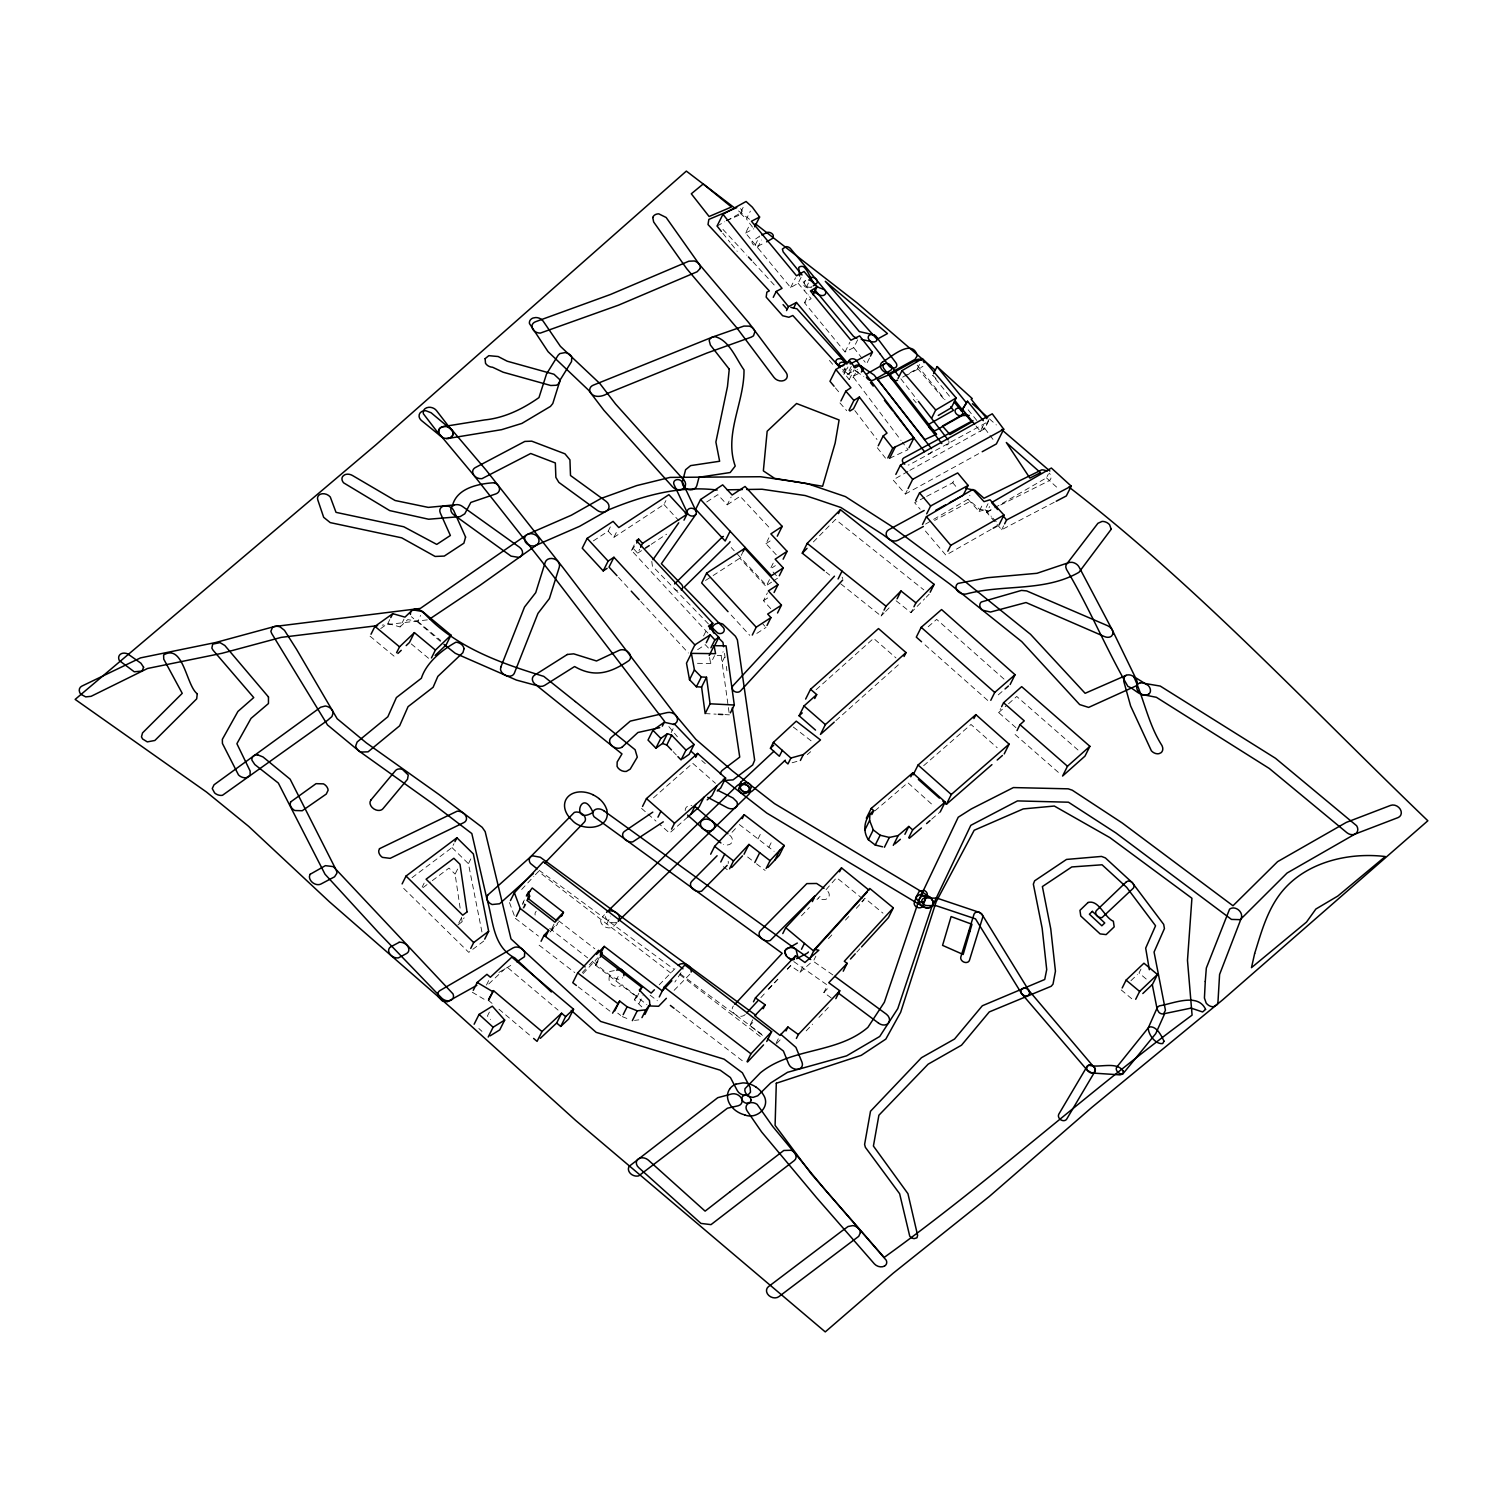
<?xml version="1.0" encoding="UTF-8"?>
<svg xmlns="http://www.w3.org/2000/svg" width="1503" height="1503" viewBox="0 0 1503 1503"><rect width="100%" height="100%" fill="white"/><g stroke="black" fill="none" stroke-linecap="round" stroke-linejoin="round"><path stroke-width="0.75" stroke-dasharray="5 3.75" d="M380.71 628.555L387.849 623.482L389.803 619.555M387.849 623.482L400.08 626.939L404.006 619.086M400.08 626.939L407.745 619.612L417.665 621.34L420.615 615.441M726.701 220.716L740.209 213.276L743.14 207.376M752.496 227.16L746.446 218.95L750.373 211.115M801.08 277.36L798.131 283.259L790.653 287.561L745.563 233.04L749.49 225.187M422.174 887.052L424.128 883.125M593.347 540.892L608.189 531.179L611.139 525.28M412.029 877.677L452.008 847.579L453.962 843.653M755.201 245.045L759.128 237.211M757.474 247.863L761.401 240.01M608.189 531.179L613.882 537.36L617.808 529.507M460.125 908.131L455.108 874.107L458.039 868.208M481.937 931.992L468.429 863.718L471.378 857.818M707.894 633.101L631.485 550.38L635.412 542.527M631.485 550.38L635.694 544.988M633.74 548.914L637.667 553.16L639.639 549.253M613.882 537.36L663.95 504.501L665.923 500.574M458.81 923.03L461.759 917.149M457.833 925.003L462.135 921.734L464.108 917.807M790.653 287.561L795.557 277.754M857.668 339.81L853.742 347.663L845.043 351.965L804.518 302.761L811.15 298.721L804.518 290.831L808.445 282.977M804.518 302.761L808.445 294.907M524.322 900.015L522.368 903.942L523.57 905.67M522.988 908.113L524.96 904.186M523.852 908.169L525.825 904.242M486.446 985.066L489.377 979.186M706.729 501.983L717.776 494.675L727.227 504.82L731.153 496.986M489.396 1012.083L487.423 1016.009L490.504 1019.485M554.006 924.12L550.042 932.029L557.519 924.195M713.117 575.555L739.795 558.214L743.234 551.376M845.043 351.965L849.946 342.158M703.554 635.957L706.504 630.076M842.788 371.899L844.742 367.972M845.776 368.686L843.803 372.612L849.195 379.583L853.422 377.234L857.349 369.381M843.841 374.472L846.79 368.592M851.28 366.488L847.354 374.341L855.132 370.151M849.42 373.251L851.393 369.325M671.165 732.543L673.137 728.636M776.262 554.795L765.948 543.691L768.897 537.792M849.195 379.583L854.117 369.776M697.467 663.311L710.637 663.481L714.583 655.646M869.486 358.09L866.536 363.97L863.68 360.344M729.087 712.535L721.158 655.646L723.131 651.72M722.267 661.771L725.216 655.89M773.2 563.137L770.25 569.017L775.36 565.635M769.48 579.613L766.06 586.452L739.795 558.214M770.738 608.621L763.486 600.712L767.413 592.877M606.78 923.932L610.706 916.078M641.8 1006.86L634.398 999.833L636.934 997.128L595.413 965.17L599.359 957.336M595.413 965.17L599.378 959.139M910.104 372.782L917.563 368.404L919.517 364.477M615.911 980.933L618.86 975.052M634.398 999.833L637.347 993.953M636.934 997.128L638.888 993.201M639.057 1003.422L642.983 995.587M907.887 471.472L893.064 479.927L905.332 494.036L907.173 490.373M681.009 972.742L674.885 982.041M758.019 838.918L760.969 833.038M840.778 583.859L881.096 616.023L883.069 612.097M768.878 847.279L771.828 841.379M926.675 496.385L952.77 482.745L954.743 478.818M976.011 425.969L980.332 431.267L984.747 422.437M988.692 419.769L983.939 429.257L979.637 423.959M980.332 431.267L984.878 428.524L989.481 419.337M896.126 600.787L911.006 612.642L912.96 608.715M933.626 519.362L967.951 499.278L969.923 495.351M967.951 499.278L979.111 511.452L983.056 503.599M979.111 511.452L985.085 509.611L988.035 503.73M1054.204 502.284L1001.674 529.751L986.682 512.391L989.632 506.511M762.453 1035.398L749.828 1025.591L752.778 1019.71M1001.674 529.751L1003.647 525.825M994.648 507.789L1046.445 477.841L1048.418 473.933M787.403 969.022L790.616 965.659L800.028 972.291L803.955 964.438M813.931 960.041L815.885 956.133M776.074 1043.232L779.024 1037.333M831.197 997.898L823.851 992.506L826.8 986.626M1015.915 727.64L998.65 712.554L1000.622 708.627M1140.984 969.097L1139.011 973.023L1147.465 980.069M536.158 911.25L535.218 912.791A7.459 5.617 25.1 0 0 535.124 915.045M826.068 889.663L830.577 884.515M832.08 882.806L836.589 877.677M617.019 922.541L613.825 926.13A7.44 5.655 24.7 0 1 603.943 926.224A7.44 5.655 24.7 0 1 601.764 917.732L604.45 914.726M861.801 901.668L864.883 898.287L882.994 913.185M856.804 952.132L859.96 948.675M828.416 938.624L833.075 933.57M845.475 920.099L850.116 915.064M856.315 908.338L864.056 899.921M760.875 997.616L765.553 992.544M521.673 889.475L526.238 884.572M527.76 882.937L533.847 876.399M535.369 874.765L538.412 871.496L672.574 974.414M582.225 972.591L587.992 966.41M589.42 964.87L593.741 960.248L597.405 963.066M583.051 973.625L597.799 957.824M768.653 989.181L777.953 979.205M787.253 969.228L791.893 964.231M732.055 832.267L736.395 827.627M749.828 1025.591L752.796 1022.453M806.19 1030.87L812.559 1024.144M818.928 1017.418L828.491 1007.329M551.056 930L558.534 922.147M801.456 915.815L809.403 907.474M823.851 992.506L828.454 987.678M776.675 1043.514L781.447 1038.498M768.165 989.199L777.784 979.111M817.012 899.545L820.056 896.37M659.235 984.803L676.782 966.824M674.114 990.345L690.065 974M813.367 541.944L830.764 524.284M832.343 522.687L835.499 519.474L923.8 589.871M881.096 616.023L884.102 612.961M885.605 611.439L891.617 605.352M911.006 612.642L924.646 598.795M926.167 597.255L929.192 594.173M1130.914 980.707L1137.395 974.545M985.987 422.831L909.691 464.577A4.641 3.588 26.7 0 1 908.169 465.028M488.757 983.939L506.906 966.955L558.064 1010.11M816.091 689.727L873.6 638.38L895.957 657.901M835.912 720.613L899.395 663.931M998.65 712.554L1006.878 705.226M1008.532 703.78L1016.742 696.453L1077.989 750.016M653.467 797.849L692.676 763.242L715.466 783.288M687.641 817.125L669.586 833.057L659.385 824.076M800.028 972.291L812.184 961.582M928.178 626.77L936.651 619.368L1004.887 679.863M998.274 694.874L1003.365 690.441M923.669 765.685L970.976 724.465L997.203 747.742M931.71 819.154L940.277 811.827M874.971 810.812L907.831 782.706L933.438 805.702M807.261 754.619L810.699 751.688M423.038 887.615L430.44 882.036M432.3 880.645L448.965 868.076L455.108 874.107M483.741 941.085L468.767 952.357L401.132 885.887M727.227 504.82L740.134 496.272L771.095 529.544M771.584 582.168L766.549 585.512L735.756 552.39M773.275 581.041L778.31 577.697L772.937 571.91M765.948 543.691L771.621 539.953M637.667 553.16L641.537 550.643M651.175 544.33L666.599 534.204M697.617 649.691L705.302 644.655L708.401 648.037M705.489 580.496L711.22 576.776M763.486 600.712L769.254 596.973M756.817 633.402L766.023 627.409M498.921 972.422L512.88 964.175M902.664 377.159L908.244 373.871M925.566 524.096L931.616 520.545M986.682 512.391L992.656 508.935L988.767 511.001L979.449 509.179L970.487 501.232L934.584 520.451M991.191 529.357L945.857 555.152L924.383 529.826M909.897 470.345L980.463 430.966M717.063 226.032L724.765 221.786M905.332 494.036L980.181 452.835M905.388 375.938L922.917 366.375M759.766 236.065L751.951 241.57A4.716 3.551 17.7 0 0 754.393 245.402L757.869 246.097L764.877 242.772M924.664 497.437L914.632 502.678L920.174 509.235M745.563 233.04L753.698 228.794M858.063 373.777L854.7 375.506L849.101 374.754L842.431 369.663M1000.735 504.933L1048.681 480.96A7.571 5.392 27.6 0 0 1050.672 475.305A7.383 5.279 27.7 0 0 1049.263 473.107M889.607 458.321L908.019 449.679L902.42 442.258M726.25 220.753L740.415 214.647L742.238 211.078A4.697 3.664 16.3 0 0 740.209 208.541M792.1 762.772L798.318 761.025M614.314 970.6L609.748 971.52L609.034 978.735A7.421 5.805 25.3 0 0 612.886 985.216A7.421 5.805 25.3 0 0 620.795 985.761L621.941 984.728L646.891 1004.68M427.322 619.875L382.213 625.135M634.51 1020.387L638.831 1019.861M717.175 655.609L721.158 655.646M705.151 713.606L716.179 714.169M724.991 714.62L729.406 714.846M858.438 372.312L855.038 370.414A4.659 3.532 22.8 0 0 856.372 371.542M622.204 1016.592L630.321 1019.823M472.299 992.243L485.676 1000.19M856.353 371.56L863.812 376.464M814.401 962.07L832.981 975.015M793.809 961.601L827.27 985.047M539.051 870.237L673.701 969.022M680.145 973.775L762.603 1034.928M738.537 210.946L749.734 219.476M578.204 986.87L610.782 1011.782M723.319 866.667L728.617 870.725M679.976 974.808L761.194 1037.239M675.899 1009.697L744.192 1062.189M650.123 995.174L657.375 1000.754M515.341 918.333L538.45 936.087M539.107 945.199L574.804 972.591M617.733 1013.154L620.72 1015.446M739.307 824.527L774.101 851.28M747.63 856.992L753.003 861.125M756.516 863.83L765.14 870.462M793.302 727.039L812.371 741.806M558.646 920.794L594.85 948.825M593.103 962.127L612.679 977.307L617.996 979.28A7.44 5.73 25.4 0 0 622.655 977.701M549.722 928.328L587.673 957.899M826.105 572.173L829.769 575.104M838.317 879.067L862.346 898.531M411.24 643.904L428.731 658.446M370.039 636.182L394.631 656.642M417.665 621.34L440.755 640.541M1121.2 989.932L1133.037 999.833M440.417 641.424L411.39 616.718M488.55 1000.434L492.026 1003.346M498.94 1009.208L531.874 1036.995M701.751 760.556L705.283 763.637M1015.07 734.497L1059.051 772.974M989.462 418.924L996.339 424.954M641.537 808.389L646.365 812.616M647.962 814.025L655.984 821.089M925.059 644.881L988.053 700.717M1046.445 477.841L1058.056 488.419M936.031 378.474L932.687 375.412L949.934 396.754M740.209 213.276L746.446 218.95M478.837 1028.484L481.956 1031.34M452.008 847.579L468.429 863.718M708.439 623.933L674.791 589.138M673.137 751.632L676.312 754.957M731.228 547.524L734.234 550.774M722.943 229.395L746.841 255.209M762.754 623.877L764.933 626.244M618.541 577.396L629.644 589.42M640.766 601.444L688.374 652.997M663.95 504.501L679.018 520.827M985.085 509.611L991.304 516.393M992.863 518.084L997.522 523.176M753.059 261.973L776.187 287.148M731.153 615.046L749.753 635.318M805.909 285.927L802.207 280.403M839.933 402.917L846.677 410.657M917.563 368.404L945.443 400.925M913.223 399.291L916.154 402.71M798.131 283.259L804.518 290.831M829.412 360.438L833.902 365.774M952.77 482.745L955.758 486.314M668.873 726.588L677.402 736.808M835.443 387.906L839.557 392.884M968.176 409.831L978.209 422.193M917.206 365.21L945.011 399.76M722.83 233.266L730.026 242.302M731.473 244.125L737.24 251.339M853.742 347.663L862.271 358.541M877.282 447.725L885.492 458.152M900.842 378.794L917.037 399.591M854.85 410.601L876.982 439.477M853.422 377.234L901.03 440.398M984.878 428.524L988.711 433.672M989.989 435.382L993.821 440.511M523.382 901.894L524.885 906.121M509.479 902.551L514.608 916.36M709.566 657.506L710.637 663.481M461.459 917.187L462.135 921.734M724.502 653.317L725.104 657.675M726.325 666.393L726.926 670.751M651.776 561.389L652.415 566.105L674.828 589.157A4.659 3.908 20.4 0 0 678.003 590.717M932.348 451.388L929.155 453.906A4.622 3.438 28.9 0 1 925.81 452.854M812.052 286.603A8.36 6.294 20.6 0 1 811.056 287.28M807.881 287.9A4.622 3.476 20.5 0 1 803.635 282.376A8.36 6.294 20.6 0 1 805.533 280.591L804.631 281.549A4.622 3.476 20.5 0 0 806.303 286.228A4.622 3.476 20.5 0 0 811.977 286.66M827.946 891.448A7.402 5.542 20.7 0 1 827.326 898.569A7.402 5.542 20.7 0 1 818.271 898.08M685.18 810.587A7.44 5.617 24.1 0 1 691.868 805.533M728.147 861.294A7.534 5.486 23.3 0 1 728.185 863.511M745.263 1014.563A7.44 5.711 25.1 0 1 735.343 1014.544A7.44 5.711 25.1 0 1 733.351 1005.977M729.65 835.18A7.44 5.636 23.3 0 1 731.717 842.713A7.44 5.636 23.3 0 1 723.413 844.404M616.211 922.429A7.44 5.636 24.6 0 1 608.245 920.851A7.44 5.636 24.6 0 1 605.446 914.256M847.917 366.957A4.659 3.532 22.8 0 1 843.014 369.475M948.844 441.3A4.678 3.476 29 0 1 945.763 445.151M842.093 577.152A4.678 3.72 18.2 0 1 842.732 578.599"/><path stroke-width="1.5" d="M882.58 846.809L875.234 845.024L868.377 839.726C861.933 830.314 864.676 817.2 873.75 810.662L871.233 808.407L912.734 772.899L945.18 802.02L940.277 811.827M908.714 837.735L912.64 829.881L908.827 826.443L898.193 835.536L889.344 837.453L880.157 835.217L873.281 829.919L869.617 820.469L869.88 813.968M962.803 410.451L962.427 415.354L936.313 430.065A4.659 3.494 29.7 0 1 930.075 428.599A4.659 3.494 29.7 0 1 930.301 423.414L953.484 410.338L950.647 406.806M592.933 812.447C570.032 826.237 581.529 785.261 592.933 812.428M371.016 634.228L374.942 626.375L392.753 613.675L404.983 617.132L412.649 609.805L422.587 611.533L450.994 635.168L446.09 644.975L435.156 655.421M390.78 617.601L392.753 613.675M396.585 652.715L399.535 646.835L414.396 632.631L435.4 650.085L431.455 657.938M414.396 632.631L409.474 642.439L406.186 645.595M754.675 226.84L759.597 217.033L752.345 207.189L746.089 201.496L722.962 214.271L717.063 226.032L721.384 231.462M402.109 883.914L406.035 876.061L456.912 837.772L473.351 853.911L488.644 931.278L484.717 939.131M683.997 520.17L686.946 514.289L668.873 494.694L618.785 527.553L613.092 521.372L587.147 538.375L582.243 548.182L603.21 570.915L607.08 568.359M454.958 841.68L456.912 837.772M603.21 570.915L608.133 561.107L613.938 557.275L694.874 644.9L690.929 652.753M613.938 557.275L609.016 567.082L616.963 575.687M636.69 543.034L638.643 539.107L642.589 543.353L640.616 547.28M773.256 297.331L776.206 291.45L782.048 288.369L722.962 214.271M786.539 310.595L788.493 306.668L796.44 302.46L847.26 362.881M470.74 948.431L473.689 942.55L488.644 931.278M793.49 308.34L796.44 302.46M777.276 536.195L782.199 526.388L745.056 486.465L732.13 495.013L722.68 484.849L700.586 499.503L695.682 509.31L725.179 541.024L730.101 531.217M813.123 294.795L817.05 286.96L804.03 271.479L796.534 275.8L751.444 221.26L759.597 217.033M510.456 900.579L514.383 892.726L543.334 861.689L682.963 968.815M473.276 990.289L477.202 982.436L486.934 974.32L490.373 977.232L511.828 957.148L573.564 1009.227L568.641 1019.034L560.713 1026.436L556.674 1023.017L561.577 1013.21L565.616 1016.629L560.713 1026.436M516.318 916.36L520.263 908.526L514.383 892.726M526.332 896.013L532.231 887.991L563.456 912.34L561.483 916.266M474.14 1024.219L479.062 1014.412L492.345 1006.202L504.67 1020.086L499.748 1029.893L490.128 1035.849M488.569 999.363L493.472 990.627L541.982 1031.565L537.078 1041.372L533.603 1038.441M488.55 1000.434L493.472 990.627M774.083 592.501L778.009 584.648L744.718 548.388L706.598 573.169L701.676 582.976L728.034 611.683M488.212 1037.032L493.116 1027.225L504.67 1020.086M541.08 941.273L544.03 935.392L548.708 930.376L520.263 908.526M545.758 936.256L548.708 930.376M682.681 758.808L689.182 754.318L694.085 744.511L675.11 724.709L664.288 722.248L652.922 730.251L648.018 740.058L655.872 748.175L662.504 743.497L667.426 733.689L671.691 735.192L685.988 750.11L681.066 759.917L677.891 756.61M691.399 653.373L686.495 663.18L689.501 679.694L696.396 686.777L701.6 687.04L706.523 677.233L701.319 676.97L694.424 669.887L691.399 653.373L715.56 653.673L714.113 645.689L726.081 645.839L734.309 705.02L730.383 712.873M743.234 551.376L745.187 547.449M909.014 447.725L913.918 437.918L859.321 365.473L855.094 367.803L849.702 360.833L835.875 369.513L829.975 381.274L834.071 386.252M709.848 629.175L712.798 623.294L636.389 540.573L638.643 539.107M662.316 726.156L664.288 722.248M706.278 642.702L710.205 634.848L714.864 639.902L710.938 647.755M689.501 679.694L694.424 669.887M655.872 748.175L660.794 738.368L667.426 733.689M709.191 655.496L714.113 645.689M714.883 645.182L718.81 637.328L708.477 626.15L712.798 623.294M671.54 749.978L666.787 745L671.691 735.192M696.396 686.777L701.319 676.97M840.91 400.963L845.813 391.156L850.923 387.736L835.875 369.513M642.533 806.435L646.459 798.581L697.599 753.435L725.63 778.122L720.726 787.929L717.25 790.991M870.462 356.117L872.416 352.209L859.622 335.883L850.942 340.204L810.418 290.981L817.05 286.96M849.007 410.244L853.911 400.437L859.378 397.036L887.014 433.108L883.182 435.945L878.259 445.752M859.378 397.036L853.479 408.797L849.834 411.07M706.523 677.233L710.074 703.799L705.151 713.606L701.6 687.04M783.138 559.191L787.084 551.338L770.87 533.884L782.199 526.388M600.355 957.186L602.327 953.259L598.664 950.441L577.678 972.911L572.775 982.718L576.382 985.48M657.957 817.162L660.907 811.282M779.305 575.743L783.232 567.89L775.153 559.21L787.084 551.338M752.289 635.036L756.216 627.202L770.945 617.601L767.676 614.069L781.447 605.127L768.39 590.904L778.009 584.648M596.691 954.367L598.664 950.441M695.626 757.362L697.599 753.435M600.298 954.236L604.225 946.383L662.278 990.928L671.841 980.726M824.283 570.708L802.283 553.179L807.205 543.372L840.421 509.667L934.114 584.366L930.188 592.22M767.018 625.455L770.945 617.601M777.521 612.98L781.447 605.127M671.559 829.13L674.509 823.249L725.63 778.122M898.043 378.493L901.988 370.64L922.466 358.597L956.209 397.957L951.305 407.783L938.267 415.448M838.449 513.594L840.421 509.667M687.641 817.125L690.929 814.213L695.833 804.406M704.005 797.21L699.083 807.017L690.929 814.213M716.95 785.787L712.027 795.594L707.18 799.878M887.841 457.945L892.763 448.138L913.918 437.918M889.607 458.321L895.487 446.541M612.585 1013.154L619.649 1001.054L627.127 1006.785L637.253 1010.824L645.914 1009.791L649.822 1004.68L649.465 1000.472L639.301 990.026L641.837 987.321L600.336 955.363L602.327 953.259M614.746 1010.861L619.649 1001.054M933.57 373.646L937.102 366.582L972.291 398.633L971.163 399.234L986.926 418.661M838.092 578.974L842.018 571.14M623.181 1014.638L627.127 1006.785M895.826 474.403L900.429 465.216L992.243 413.813L1003.741 429.219L996.376 443.93L982.21 451.727M639.883 991.247L641.837 987.321M710.675 854.211L714.601 846.377L744.21 814.72L784.228 845.494L779.324 855.301L767.92 867.475M931.804 417.872L935.73 410.018L956.209 397.957M632.35 1020.631L637.253 1010.824M773.369 742.407L782.311 750.373L779.362 756.253L770.438 748.287L773.369 742.407L796.252 721.158L820.506 739.946L803.335 754.562L800.385 760.462M641.969 1017.625L645.914 1009.791M720.764 861.989L724.69 854.136L714.601 846.377M742.238 818.647L744.21 814.72M908.094 488.531L912.697 479.325L1003.741 429.219M644.9 1014.487L649.822 1004.68M805.646 699.064L810.549 689.257L878.504 628.573L906.027 652.584L904.054 656.51M815.528 730.101L799.089 715.766L804.011 705.959L816.693 694.593L810.549 689.257M659.291 996.921L664.194 987.114L684.88 965.001L771.64 1031.678L766.737 1041.485M729.594 868.772L733.52 860.918L748.964 844.423L770.043 860.655L766.117 868.49M814.72 698.519L816.693 694.593M915.609 500.724L919.554 492.871L957.693 472.938L968.12 485.431L963.198 495.239L949.389 502.81M954.236 402.09L961.432 410.995L967.519 401.226L983.319 420.671M961.432 410.995L967.519 401.226M803.335 754.562L790.897 758.038L787.948 763.937L784.51 760.856M744.041 854.23L748.964 844.423M926.712 513.819L930.639 505.985L968.12 485.431M922.504 524.491L926.43 516.656L972.873 489.471L984.033 501.645L990.007 499.804L1003.985 515.059L999.063 524.866M754.807 862.515L759.71 852.708M906.027 652.584L825.372 724.596L820.469 734.403L834.203 722.154M884.046 610.124L886.019 606.197L901.03 590.98L915.909 602.835L913.956 606.761M897.103 598.814L901.03 590.98M774.909 859.998L779.832 850.191L784.228 845.494M947.829 551.225L950.779 545.345L1003.985 515.059M1010.129 684.523L1015.051 674.715L941.573 609.56L921.207 627.315L916.304 637.122L921.546 641.762M782.781 933.57L785.731 927.689L841.511 867.87L868.959 890.114M753.473 1001.806L755.445 997.879L795.519 955.852L804.932 962.484L818.834 950.234L814.494 949.389L810.568 957.223M812.353 901.593L814.307 897.667M1004.624 523.852L1006.597 519.944L1071.244 486.145L1051.367 468.034L991.604 502.584L997.597 509.536M763.186 1008.72L765.159 1004.793L755.445 997.879M793.565 959.778L795.519 955.852M866.31 818.214L871.233 808.407M839.538 871.796L841.511 867.87M801.494 949.295L804.443 943.396L785.731 927.689M747.029 1061.644L750.955 1053.791L771.64 1031.678M871.796 814.588L873.75 810.662M864.695 830.276L869.617 820.469M868.377 839.726L873.281 829.919M875.234 845.024L880.157 835.217M910.78 776.807L912.734 772.899M913.148 774.834L918.07 765.027L975.879 714.639L1009.114 744.135L1004.211 753.942M785.994 1030.945L787.948 1027.019L798.337 1034.515L796.383 1038.441M884.422 847.26L889.344 837.453M1071.244 486.145L1066.322 495.952L1056.233 501.232M893.289 845.344L898.193 835.536M904.9 834.297L908.827 826.443M843.239 971.201L847.166 963.348L844.31 961.281L893.327 907.85L869.786 888.48L814.494 949.389M973.906 718.566L975.879 714.639M835.837 998.65L839.782 990.796L828.754 982.699L847.166 963.348M990.796 700.304L994.723 692.451L1015.051 674.715M893.327 907.85L888.423 917.657L861.538 946.946M942.869 801.212L946.383 804.312L951.286 794.505L1009.114 744.135M1001.599 706.673L1003.572 702.746L1021.664 686.646L1089.9 746.315L1084.978 756.122L1062.565 776.055L1067.487 766.248L1089.9 746.315M1017.024 730.571L1019.973 724.69L1024.276 720.858L1003.572 702.746M1122.177 987.978L1126.104 980.125L1143.933 963.216L1157.442 974.489L1152.519 984.315L1142.825 993.539M1135.704 999.27L1139.631 991.435L1157.442 974.489M784.961 951.211L785.975 949.276A7.402 5.542 23.6 0 1 795.876 949.238L810.699 959.496M842.676 580.064L740.509 690.948A4.659 3.851 18.1 0 1 734.084 691.192A4.659 3.851 18.1 0 1 733.069 685.631L834.466 576.175M729.763 1088.848L728.823 1090.426A19.614 15.312 25.2 0 0 727.828 1099.2L728.41 1101.211A19.727 15.368 25.4 0 0 731.228 1106.246A19.934 15.425 25.5 0 0 744.812 1114.907M652.997 559.642L678.736 522.8M685.312 513.406L687.792 509.855A4.659 3.851 18.9 0 1 694.856 509.555A4.659 3.851 18.9 0 1 694.461 515.604A4.659 3.851 18.9 0 1 687.585 513.256L674.02 484.586A4.659 3.833 18.7 0 1 676.463 479.739A4.659 3.833 18.7 0 1 682.456 482.407L696.021 511.076M695.795 514.477L661.376 563.719L681.498 584.385A4.659 3.908 20.4 0 1 681.291 589.984M850.473 959.027L855.226 953.841M867.419 891.786L813.668 951.023L804.443 943.396M734.835 1004.323L782.199 953.334L594.042 816.749A7.515 5.486 26 0 1 596.015 809.215A7.402 5.411 26.2 0 1 603.887 810.793M746.822 1012.853L757.737 1000.998M598.119 952.921L604.225 946.383M731.698 867.438L742.501 855.883M770.043 860.655L779.832 850.191M747.63 1061.907L763.543 1044.886M765.159 1004.793L754.75 1015.784L780.001 1035.379L787.948 1027.019M798.337 1034.515L839.782 990.796M563.456 912.34L555.978 920.193L527.91 898.306L529.789 896.314L528.286 892.087M562.423 914.388L554.964 922.222L526.895 900.335L528.774 898.362L527.271 894.135L529.901 891.392M727.151 865.371L701.619 891.185A7.402 5.392 25 0 1 691.718 887.803A7.534 5.486 25.1 0 1 691.624 881.472L717.1 855.752M544.819 862.947L584.291 822.179A7.515 5.486 25.8 0 0 584.235 815.828A7.402 5.411 25.6 0 0 574.371 812.371L530.503 856.898L488.231 894.642M654.387 989.782L651.156 993.107L602.083 954.443M666.374 998.311L658.615 1006.277L648.451 1005.92M814.927 895.901L770.231 940.502A7.383 5.448 22.6 0 1 762.265 939.093L760.293 937.177A7.534 5.524 22.8 0 1 760.293 930.845L806.829 883.614L816.636 883.482L824.039 888.292M802.283 553.179L807.036 548.37M915.909 602.835L934.114 584.366M674.603 583.934L722.06 537.285A4.659 3.87 20 0 1 723.431 536.439M606.554 912.377L737.278 785.543A7.44 5.956 19.7 0 1 747.461 785.468A7.44 5.956 19.7 0 1 749.039 794.148L618.221 921.189M397.919 653.486L401.226 650.329M435.4 650.085L450.994 635.168M785.336 760.161L752.421 790.916A7.44 5.974 19.9 0 1 742.181 790.616A7.44 5.974 19.9 0 1 741.054 781.917M773.895 751.293L741.054 781.936M541.982 1031.565L561.577 1013.21M540.329 1038.31L556.674 1023.017M565.616 1016.629L573.564 1009.227M770.438 748.287L773.688 745.244M622.449 746.784L637.948 732.487L659.704 727.677M799.089 715.766L802.264 712.929M533.452 873.487L499.578 903.773L492.101 904.524A7.459 5.58 25.9 0 1 488.25 894.642M1005.056 688.956L1008.438 686.007M946.383 804.312L991.942 764.632M997.184 760.048L1002.445 755.464M895.055 843.841L900.372 839.294M912.64 829.881L945.18 802.02M909.447 838.223L921.433 827.965M926.581 823.569L930 820.619M861.426 372.049L862.854 368.348M526.614 534.861L420.314 608.433L274.542 626.507L215.568 642.533L140.53 657.882L81.913 686.082A7.459 5.693 28.6 0 0 80.749 694.236L85.727 696.885L91.082 696.321L147.538 668.478L222.087 653.279L281.23 637.366L377.61 625.643M685.988 750.11L694.085 744.511M652.79 812.146L624.496 831.366A7.553 5.467 24 0 0 623.294 837.34L624.947 839.444A7.383 5.336 24 0 0 632.782 841.868L663.293 821.84M783.232 567.89L771.452 575.705L700.586 499.503M642.589 543.353L686.946 514.289M645.388 548.107L649.24 545.589M694.874 644.9L710.205 634.848M429.633 619.029L479.908 585.4L536.947 544.762A7.44 6.012 20.5 0 0 534.129 534.298A7.44 6.012 20.5 0 0 524.566 539.727A7.44 6.012 20.5 0 0 535.763 545.439M714.864 639.902L718.81 637.328M813.33 285.795L816.993 283.071A4.622 3.476 20.6 0 0 815.34 278.412A4.622 3.476 20.6 0 0 809.647 277.961M516.882 961.826L524.491 956.716L524.679 952.188L523.232 949.952A7.421 5.617 25.6 0 0 513.162 947.867L439.909 990.59A7.477 5.561 28.7 0 0 438.218 996.602L441.938 1000.641L447.349 1001.806L476.864 985.329M882.637 361.904C890.678 357.62 912.246 337.574 917.262 355.723L915.026 359.367L889.926 373.195A7.44 5.561 28.4 0 1 881.434 369.062A7.44 5.561 28.4 0 1 882.656 361.922M993.164 528.229L997.109 525.994M884.478 363.858L867.663 373.402A4.641 3.551 26.9 0 0 866.63 374.379M972.967 420.539L903.885 457.87A4.641 3.588 26.7 0 0 904.768 464.202M935.599 510.381L945.443 504.97M872.416 352.209L850.266 363.97M924.195 510.475L888.686 529.789A7.44 5.749 22.5 0 0 887.841 537.999A7.44 5.749 22.5 0 0 898.005 540.272L923.368 526.501M761.833 234.975L767.545 232.307A4.697 3.664 16.3 0 1 773.275 235.407L772.937 238.169L766.605 241.851M796.665 958.689L806.66 953.484A7.477 5.617 23.4 0 0 808.389 952M797.341 943.057L785.618 949.727L784.867 951.756L786.576 956.284M836.908 364.139L792.814 315.498L788.868 317.265L782.631 315.724L766.173 297.124L766.849 292.146L769.329 290.906L708.007 224.529L708.852 219.4L736.752 207.658M1126.217 675.317L1085.128 693.296L1030.551 634.341L958.407 576.213L890.659 525.712L845.438 496.61L807.919 483.834L774.609 478.367L763.355 470.89L767.169 431.229L796.571 403.518L839.106 419.976L835.142 443.084L822.611 486.277L794.955 481.58M535.763 545.42L579.576 526.332L608.621 509.818C643.077 495.614 679.544 485.319 717.156 490.053M527.797 534.204L571.328 515.228L601.031 498.451L636.746 485.582L670.075 477.39L760.574 476.733L795.087 481.674M399.14 942.343L390.742 946.834A7.402 5.467 27.5 0 0 389.822 954.01A7.402 5.467 27.5 0 0 398.37 957.899L406.768 953.409A7.496 5.542 27.6 0 0 407.689 946.214A7.496 5.542 27.6 0 0 399.028 942.268M735.925 1084.151L742.914 1082.911A19.708 15.349 26.6 0 1 747.404 1083.419A20.272 15.763 26.6 0 1 754.374 1086.049L756.216 1087.214M897.592 380.184L896.107 380.616A4.641 3.457 28.5 0 1 890.847 377.948A4.641 3.457 28.5 0 1 891.692 373.552L917.055 359.63A4.641 3.476 30.5 0 1 921.884 360.081M616.606 970.13L621.171 969.21A7.44 5.73 25.4 0 1 623.82 975.785M448.157 438.444L501.626 429.67L521.898 423.414L550.455 406.411L552.785 403.555L560.243 379.789L571.535 361.584L571.779 357.094A7.571 5.918 13.5 0 0 565.128 352.585L559.811 353.6L558.101 355.29L546.51 374.003L538.976 397.581C522.743 408.948 504.726 417.89 484.793 419.919L443.479 426.57A7.402 5.843 18.1 0 0 438.519 431.229M969.247 415.429L959.083 415.579A4.622 3.401 31.2 0 1 955.081 410.732A4.716 3.457 31.4 0 1 958.087 408.215M727.189 489.828L742.313 489.565M746.709 489.49L762.077 489.245L805.157 495.539L816.448 499.221L840.928 507.526L882.975 534.655L949.671 583.897L1021.758 641.631L1079.661 704.569L1088.623 707.406L1136.324 685.8A7.365 5.636 38 0 0 1135.855 678.83L1133.844 676.745A7.571 5.749 38.2 0 0 1126.179 675.335L1124.413 676.726L1123.756 681.254L1130.613 705.959L1151.392 750.824A7.628 5.956 42.4 0 0 1158.888 753.698L1161.03 752.74A7.346 5.73 42 0 0 1162.138 745.976L1161.913 745.45C1148.386 724.371 1143.915 698.632 1133.788 676.707M710.074 703.799L734.309 705.02M718.378 714.282L722.793 714.507M494.205 482.726C478.931 483.665 457.4 487.78 452.61 505.064L428.28 507.394L395.082 500.499L352.472 475.493A7.402 5.617 22.2 0 0 344.506 474.892L342.759 476.338A7.515 5.561 23.2 0 0 343.623 482.839L389.69 510.588L428.618 519.23L460.125 516.619L464.765 513.819L470.834 502.434L495.821 493.923A7.44 5.899 18.2 0 0 499.484 488.4A7.44 5.899 18.2 0 0 494.205 482.726M744.812 1114.944C756.854 1119.867 771.227 1106.659 763.392 1094.86A19.84 15.274 26.8 0 0 756.216 1087.233M965.678 488.4L974.996 490.279L983.977 498.263L1041.692 469.875A7.383 5.279 27.7 0 1 1047.084 471.303M861.238 339.34L872.416 341.839A4.659 3.494 24.7 0 0 877.113 339.265L887.465 333.553L825.297 281.324L877.057 339.302A4.659 3.494 24.7 0 0 872.942 334.662L859.321 331.599L790.597 248.709A4.678 3.664 17.4 0 0 785.862 246.642L782.387 249.085L783.176 251.884L802.02 274.974M790.822 307.363L796.966 308.829L846.903 364.121M725.179 780.395L733.069 779.869L752.721 764.933L754.656 760.18L737.391 639.94L735.474 636.295L722.755 624.083A7.496 6.313 18.4 0 0 712.986 626.3A7.402 6.237 18.9 0 0 714.207 633.402M662.504 743.497L666.787 745M717.664 790.259L732.976 797.961L736.846 801.757A7.44 5.617 22.9 0 1 735.286 807.844A7.44 5.617 22.9 0 1 727.452 807.806L707.706 797.341M823.156 288.933C810.756 286.81 810.925 272.701 803.354 266.613A4.622 3.476 19.3 0 0 798.713 267.534L799.652 275.988M477.202 982.436L492.496 991.51M856.766 338.344L853.497 336.371L814.814 289.854M860.806 365.943L874.164 375.074L931.465 448.589M695.231 806.716L712.384 821.446M812.146 291L819.398 294.907A4.622 3.476 20.6 0 0 825.372 294.081A4.622 3.476 20.6 0 0 823.193 289.008M788.154 957.674L791.931 960.285M834.86 976.368L886.451 1014.243A7.421 5.937 30.9 0 1 888.311 1023.261A7.44 5.956 32.1 0 1 878.522 1023.092M838.016 992.844L878.504 1023.092M537.191 868.903L530.39 863.398A7.496 5.561 24.9 0 1 532.4 855.771L540.31 857.255L755.765 1015.258M603.887 810.793L796.026 949.351L798.018 957.674M734.798 208.109L686.345 171.098L375.994 444.738L75.15 699.402L206.55 792.081L248.653 826.349L329.42 901.781L453.173 1009.715L575.574 1120.355L825.26 1331.902L893.139 1273.248L989.387 1196.407L1091.685 1107.523L1222.615 999.89L1427.85 820.77C1309.977 707.65 1198.605 587.185 1068.952 487.047M755.333 223.74L857.33 303.08L934.979 369.945M577.678 972.911L617.508 1003.346M724.69 854.136L733.52 860.918M664.194 987.114L750.955 1053.791M670.357 1005.432L674.058 1008.269M544.03 935.392L585.08 966.899M767.808 1038.949L783.42 1051.067L788.718 1064.049A7.44 5.749 28.1 0 0 797.849 1069.253A7.44 5.749 28.1 0 0 802.001 1062.245L795.932 1047.366L780.752 1034.271M723.281 779.23L766.718 813.029L922.466 906.347A7.421 5.843 23.4 0 0 930.47 907.286A7.421 5.843 23.4 0 0 933.269 901.424L930.056 897.197L922.26 892.106L774.458 803.598L732.431 770.926L695.851 739.344L676.031 715.672L562.667 567.213L485.957 469.932L451.633 429.539A7.421 5.824 17.5 0 0 442.558 426.777A7.421 5.824 17.5 0 0 438.744 433.202L474.065 475.549L552.033 574.409L664.608 721.459M575.348 701.582L543.767 676.369C500.631 663.18 455.897 647.417 424.278 613.393L421.798 611.402M712.009 821.126L727.903 833.752M807.205 543.372L886.019 606.197M703.272 828.904L720.914 842.958M575.386 701.6L635.111 749.734L637.291 757.155L630.208 769.123L626.3 771.434A7.402 5.467 26.1 0 1 617.075 766.398L617.169 761.983L621.96 753.905L536.796 685.593L516.45 680.089L455.24 653.298L443.967 644.392M441.074 436.49L421.648 420.671A7.459 5.843 18.3 0 1 419.093 416.312A7.402 5.805 18.1 0 1 425.8 410.714L431.117 412.761L452.347 430.534A7.421 5.862 17.3 0 1 446.391 438.538A7.402 5.843 17.5 0 1 438.594 431.342M374.942 626.375L399.535 646.835M1126.104 980.125L1139.631 991.435M1049.827 470.984L1001.486 429.463M691.136 751.35L696.434 755.953M804.011 705.959L825.372 724.596M1019.973 724.69L1067.487 766.248M987.753 417.421L972.385 403.725M646.459 798.581L674.509 823.249M921.207 627.315L994.723 692.451M687.585 815.021L702.897 828.604M918.07 765.027L951.286 794.505M918.389 779.493L939.375 798.112M782.311 750.373L790.897 758.038M479.062 1014.412L493.116 1027.225M571.215 1010.392L596.165 1032.354L720.181 1070.174L730.42 1077.538L737.297 1090.596A7.421 5.787 25.8 0 0 749.076 1093.921L750.485 1092.117L750.147 1087.477L742.388 1072.785L724.089 1059.164L600.655 1021.439L511.001 938.924L485.168 831.61L482.2 827.345L439.289 794.73L366.356 742.895L337.179 718.753L296.561 649.352L284.48 630.339L280.178 626.958A7.346 5.26 18.7 0 0 272.475 627.484L270.859 631.26L271.686 633.458L327.504 724.953L359.123 751.124L432.019 803.184L471.829 833.564L486.916 899.019C493.416 920.174 492.289 946.326 514.815 957.937L551.394 991.98M941.799 443.535L883.877 368.63A4.659 3.494 28.8 0 1 884.741 363.707A4.659 3.494 28.8 0 1 890.828 365.492A4.659 3.494 28.8 0 1 890.434 370.508L873.619 380.015A4.641 3.551 26.9 0 1 866.461 377.197M406.035 876.061L473.689 942.55M709.998 625.549L717.701 633.026A4.678 3.964 18.6 0 0 723.807 631.617A4.622 3.908 18.3 0 0 723.037 627.183L684.184 587.185L729.218 542.94A4.659 3.87 20 0 0 730.045 541.644M652.922 730.251L660.794 738.368M718.133 637.479L722.981 642.401L723.582 646.76M587.147 538.375L608.133 561.107M631.241 591.149L639.17 599.735M748.438 256.938L751.519 260.282M706.598 573.169L756.216 627.202M1028.39 989.932L1095.048 1068.483L1094.898 1071.545L1066.735 1119.04A4.659 3.795 34.8 0 1 1060.893 1119.885A4.659 3.795 34.8 0 1 1058.807 1114.174L1087.12 1066.36L1089.581 1064.913A4.716 3.682 38.8 0 1 1094.222 1067.074L1095.086 1068.577A4.603 3.588 38.8 0 1 1093.977 1072.484A4.716 3.664 38.3 0 1 1087.871 1070.944L1022.002 994.084M836.87 364.121L839.97 367.653M783.063 304.621L786.971 309.092M845.813 391.156L853.911 400.437M900.429 465.216L912.697 479.325M1003.591 516.468L1006.597 519.944M683.959 480.19L615.535 403.988L599.829 383.509L560.375 346.31L543.165 321.154A7.553 5.899 14 0 0 535.763 317.546L533.039 318.016A7.365 5.749 14 0 0 529.451 323.54L548.107 351.721L588.5 390.122L603.868 410.263L672.517 486.803A7.44 6.125 18.7 0 0 682.832 488.813A7.44 6.125 18.7 0 0 683.997 480.171M901.988 370.64L935.73 410.018M926.43 516.656L950.779 545.345M919.554 492.871L930.639 505.985M963.085 410.056L974.583 424.184M937.102 366.582L965.847 402.165M776.206 291.45L788.493 306.668M955.495 401.282L961.356 408.609M439.872 435.269L423.376 413.776A7.421 5.805 18 0 1 428.806 407.294A7.496 5.862 17.6 0 1 436.434 410.526L452.948 431.962A7.402 5.843 17.5 0 1 446.466 438.538M870.444 382.551L873.243 386.102M884.422 400.286L892.82 410.92M883.182 435.945L892.763 448.138M948.074 439.853L918.446 401.433M894.229 412.705L924.514 451.651M891.016 365.736L898.155 375.374M1028.973 990.721L982.117 914.576L979.317 912.359L937.139 898.193L925.51 897.949A4.641 3.664 23.2 0 0 921.809 901.744A4.641 3.664 23.2 0 0 927.013 905.595L935.993 905.651L975.485 918.859L1021.439 993.295M862.459 371.222A4.659 3.57 27 0 0 863.023 369.945L856.654 360.588A4.659 3.532 22.9 0 0 851.017 358.954A4.659 3.532 22.9 0 0 849.063 362.993M1149.344 969.717L1145.681 948.149L1155.563 925.773L1126.743 887.428L1102.056 864.789L1071.789 866.949L1042.387 886.563L1050.747 928.816L1055.444 971.182L1053.021 984.127L1051.198 986.269L989.256 1011.932L961.525 1045.186L928.14 1064.18L878.898 1115.226L873.412 1146.056L907.944 1193.683L917.619 1235.353L916.962 1237.796L914.181 1238.622A4.603 3.325 28.9 0 1 909.71 1236.067L899.639 1193.739L865.39 1147.353L864.601 1144.422L870.5 1111.262L921.452 1057.717L954.555 1039.024L982.323 1005.77L1044.735 979.486L1046.708 969.585L1042.161 928.234L1033.35 884.121L1034.628 880.814L1066.51 859.434L1101.511 856.428L1105.381 857.912L1132.21 882.58L1163.679 924.383L1164.43 928.553L1154.06 952.057L1165.445 1010.298L1163.641 1013.774A4.847 3.588 44.3 0 1 1158.982 1012.421L1157.197 1009.415L1152.35 984.897M606.63 809.272C612.191 829.205 582.093 832.399 571.948 820.018A22.695 16.646 25 0 1 564.809 802.752L565.316 801.005A22.695 16.646 25 0 1 568.209 796.552A22.62 16.646 26 0 1 573.019 793.359A22.395 16.514 26.2 0 1 583.746 792.043L586.076 792.419A22.395 16.514 26.2 0 1 592.877 794.692M732.318 707.763L739.739 757.117L722.511 770.156A7.44 5.956 21.5 0 0 720.519 774.252M808.708 279.971A4.622 3.476 20.6 0 1 812.898 282.752M884.515 1266.033A7.402 5.655 24.7 0 1 874.427 1263.929L816.354 1197.44L761.626 1131.966L747.235 1111.074A7.44 5.787 26 0 1 748.118 1103.615A7.44 5.787 26 0 1 757.136 1104.386L772.767 1126.517L825.316 1190L886.282 1260.284A7.571 5.411 27.3 0 1 884.534 1266.014M678.266 965.283A7.44 5.636 24.4 0 1 687.021 964.757A7.44 5.636 24.4 0 1 691.173 972.084M410.469 614.445A7.534 5.448 25.2 0 1 413.964 609.448A7.534 5.448 25.2 0 1 421.967 611.439M854.136 367.559A4.659 3.532 22.8 0 1 858.194 365.041A4.659 3.532 22.8 0 1 862.891 368.348M744.492 782.856A4.659 3.72 19.7 0 1 750.335 789.188A12.888 10.333 19.7 0 1 747.029 791.856A4.659 3.72 20 0 1 740.397 786.745A12.888 10.314 19.8 0 1 744.492 782.856M729.763 1088.848A19.708 15.406 25.9 0 1 735.906 1084.151M794.223 959.365A7.402 5.542 24 0 1 784.979 951.267M923.255 361.227A4.641 3.476 30.5 0 1 924.12 362.655M916.266 362.298A4.659 3.494 30.4 0 1 921.057 359.987M839.595 367.145A4.659 3.532 22.8 0 1 840.402 362.693A4.659 3.532 22.8 0 1 846.114 363.369M673.25 724.446A7.44 5.88 22.6 0 0 676.838 716.912A7.44 5.88 22.6 0 0 667.276 712.572L630.283 721.121L611.026 737.691A7.44 5.636 25.3 0 0 612.454 746.183A7.44 5.636 25.3 0 0 622.467 746.803M608.264 911.306A7.421 5.542 24.9 0 1 617.282 913.448A7.421 5.542 24.9 0 1 618.428 920.926M598.946 798.525A22.395 16.514 26.2 0 1 606.554 809.121M592.84 794.73A22.244 16.27 26.3 0 1 598.964 798.6M268.473 696.979L268.455 703.536L251.02 718.396L236.892 743.703L250.156 771.058L250.08 775.435L246.191 777.746A7.383 5.43 25.9 0 1 238.489 774.909L222.425 743.459L222.35 739.344L237.925 711.445L253.744 697.58L213.088 650.235L211.867 648.131L212.674 644.148L220.02 642.626L224.811 645.482L268.473 696.979M1123.399 1071.32L1122.741 1074.006L1120.036 1074.87L1091.798 1072.992L1087.383 1070.268A4.622 3.607 38.2 0 1 1088.679 1065.12C1098.637 1068.539 1116.748 1060.648 1123.399 1071.32M776.299 1083.25L775.097 1125.371L811.526 1174.2L884.177 1257.429C990.327 1181.095 1086.894 1092.719 1192.086 1015.145L1187.483 960.379L1191.917 898.249L1109.947 837.659L1054.317 806.04L1023.261 808.915L974.188 830.257L936.125 901.819L900.673 1012.252L885.831 1039.099L861.238 1055.35L776.299 1083.25M464.108 648.582L462.905 652.659L437.843 676.369L433.127 687.266L408.064 706.654L399.61 725.836L368.047 751.838L360.701 752.064A7.365 5.354 32.6 0 1 355.704 745.939L357.15 741.994L387.849 716.762L396.397 697.561L421.366 678.266C426.364 662.447 442.483 649.634 455.973 642.176A7.383 5.43 27.6 0 1 463.131 646.271L464.108 648.582M652.772 217.484L653.655 221.974L686.739 268.718L736.808 327.842L773.97 377.385A7.44 5.805 20.8 0 0 784.021 380.484A7.44 5.805 20.8 0 0 786.107 372.519L748.813 322.75L699.027 264.002L666.148 217.484L658.765 213.839A7.383 5.655 16.9 0 0 652.772 217.484M1205.274 981.421L1204.429 998.048L1206.176 1003.083A7.703 5.899 44 0 0 1213.485 1006.728L1217.317 1004.474L1217.956 1002.238L1219.591 974.47L1241.365 917.957C1243.319 911.72 1235.071 905.201 1229.604 909.108L1206.327 968.045L1205.274 981.421M333.234 712.629L331.919 716.574L327.598 720.313L222.463 795.294A7.383 5.392 24.4 0 1 214.628 792.926L212.242 788.549L214.046 784.791L320.665 707.237L325.268 706.015A7.383 5.317 29.1 0 1 332.313 710.318L333.234 712.629M754.882 331.693L753.51 335.827L751.387 337.085L706.936 353.036L608.039 393.166C602.703 396.924 592.407 398.727 589.834 390.912A7.365 5.805 13.2 0 1 593.197 385.2L712.441 337.104L743.929 326.076L749.471 326.151A7.515 5.693 18.9 0 1 754.882 331.693M933.401 902.063L897.779 1008.626L879.725 1036.469L846.602 1055.857L787.516 1072.315L770.701 1082.949L757.719 1095.781L753.059 1097.378A7.44 5.787 26 0 1 745 1088.679L760.386 1072.823C791.574 1047.347 836.946 1053.998 867.889 1027.376L884.346 1002.276L919.291 899.17A7.421 5.843 23.4 0 1 925.36 895.675L930.676 897.629L933.401 902.063M729.256 369.174L727.49 386.534L715.879 442.051L719.636 461.252L690.629 465.611L685.593 469.725L682.512 481.561A7.44 6.144 18.7 0 0 688.13 489.527A7.44 6.144 18.7 0 0 696.828 485.619L699.027 477.259L730.195 472.524L735.23 466.08C723.807 434.048 744.361 402.541 744.004 369.888C736.113 359.029 729.35 340.11 714.846 336.616A7.383 5.636 16.1 0 0 709.191 340.58L710.412 345.07L729.256 369.174M197.269 693.804L196.686 698.857L154.865 740.472L147.313 741.881L142.597 738.988L141.47 736.883L142.522 732.919L182.239 693.334L163.733 659.122L163.62 654.951C183.479 643.246 186.222 685.725 197.269 693.804M500.781 667.163L500.518 669.38A7.496 5.561 27.8 0 0 506.83 675.862A7.496 5.561 27.8 0 0 514.327 673.231L537.961 613.393L549.384 598.589L559.341 567.007A7.44 6.012 20.5 0 0 554.1 558.909A7.44 6.012 20.5 0 0 545.232 562.272L535.726 592.652L524.528 607.005L500.781 667.163M751.218 1099.858L750.41 1102.187L746.427 1103.24A5.016 3.889 25.8 0 1 742.576 1100.76L741.994 1099.538A4.997 3.889 25.7 0 1 746.578 1095.236L749.922 1097.171L751.218 1099.858M143.612 667.276L142.033 671.071L134.255 671.785L119.395 660.625A7.459 5.636 28.9 0 1 120.353 654.275A7.459 5.636 28.9 0 1 127.905 654.012L140.944 663.236L143.612 667.276M485.112 358.691L485.507 363.256A7.534 5.918 15.1 0 0 492.627 367.258L503.11 372.199L550.756 385.501L556.335 385.256A7.365 5.805 13.6 0 0 559.661 379.545L553.987 374.247L507.206 361.208L498.151 356.53L488.813 355.666L485.131 358.653M860.449 1232.516L858.72 1236.33L778.949 1296.601A7.44 5.974 24.9 0 1 768.784 1295.473A7.44 5.974 24.9 0 1 768.39 1286.7L842.394 1230.638L848.105 1226.504L852.952 1225.565A7.383 5.411 28 0 1 859.735 1230.205L860.449 1232.516M916.605 896.276L916.342 897.686A4.641 3.645 23.1 0 0 920.174 901.8A4.641 3.645 23.1 0 0 925.096 900.072L927.313 894.379A4.641 3.776 22.1 0 0 924.364 890.527L919.46 890.922L916.605 896.276M290.586 801.982L290.173 804.161A7.365 5.392 33.4 0 0 294.757 810.512L302.235 810.737L326.301 794.035L328.105 790.221A7.365 5.392 33.3 0 0 323.521 783.871L316.043 783.664L290.586 801.982M1254.648 953.56L1251.473 967.669L1306.502 922.091L1315.876 909.033L1337.745 896.089L1385.296 856.541C1347.12 851.919 1303.176 862.816 1279.466 894.83C1266.634 912.302 1260.998 933.175 1254.648 953.56M1163.98 1041.203L1162.721 1043.57C1155.525 1044.566 1148.198 1034.515 1148.273 1027.92L1149.194 1026.944C1156.54 1025.666 1161.387 1035.586 1163.98 1041.203M465.573 537.078L463.882 543.203L444.287 556.072L435.118 556.448L401.696 537.83L330.228 522.612L323.671 517.314L317.809 499.954A7.496 5.561 23.4 0 1 320.214 494.299A7.402 5.486 23.3 0 1 330.284 496.986L336.014 512.354L403.781 526.764L436.753 544.405L450.374 535.481L440.266 512.899A7.421 5.674 20.6 0 1 444.343 505.929A7.421 5.674 20.6 0 1 453.737 510.588L465.573 537.078M969.867 931.465L963.16 954.48L942.569 945.368L951.098 916.567L971.971 924.27L969.867 931.465M968.947 930.639L960.83 956.979A4.641 3.664 27.6 0 0 964.062 962.164A4.641 3.664 27.6 0 0 969.454 960.285L982.624 917.619A4.641 3.701 29.3 0 0 980.989 913.298L979.411 912.396A4.641 3.682 25.5 0 0 973.982 914.331L968.947 930.639M310.106 874.314L309.43 876.399A7.365 5.467 35.8 0 0 313.3 883.106A7.553 5.636 35.7 0 0 320.891 884.046L334.568 876.813L336.897 873.224A7.383 5.486 34.6 0 0 332.99 866.573L325.381 865.653L310.106 874.314M1205.594 1009.358L1202.607 1011.97L1191.071 1008.1L1164.712 1013.586L1155.751 1033.613L1123.042 1073.687A4.791 3.513 40.4 0 1 1118.326 1072.635L1117.086 1071.301A4.584 3.382 40.3 0 1 1116.842 1066.998L1148.33 1027.789L1157.366 1007.386L1159.358 1005.845C1172.716 1003.816 1197.816 992.262 1205.594 1009.358M916.511 896.483L914.35 902.307A4.641 3.645 23.1 0 0 917.394 907.436A4.641 3.645 23.1 0 0 922.992 905.727L925.172 899.884A4.659 3.664 23.3 0 0 920.362 894.36L916.511 896.483M379.526 848.688L378.737 850.717A7.383 5.486 33.1 0 0 382.401 857.368L390.16 858.345L463.976 822.536A7.515 5.542 26.8 0 0 465.611 815.584A7.515 5.542 26.8 0 0 457.156 811.188L379.526 848.688M1111.205 529.263L1078.966 572.305C1044.284 592.144 1003.422 584.047 966.053 594.023A7.402 5.467 22.2 0 1 958.181 591.6A7.515 5.58 21.9 0 1 957.956 583.446L987.17 577.734L1036.957 573.301L1067.431 563.061L1097.923 523.288L1102.094 521.409A7.365 5.298 26.4 0 1 1109.627 524.772L1111.205 529.263M370.94 799.991L370.039 801.944A7.383 5.411 32.2 0 0 375.975 809.948A7.534 5.524 32.3 0 0 382.946 808.727L407.52 779.268L408.252 775.003L402.428 769.404A7.534 5.524 32 0 0 395.458 770.626L370.94 799.991M922.729 891.88L919.498 898.681A7.44 5.843 23.1 0 0 923.744 907.042A7.44 5.843 23.1 0 0 933.025 904.881L970.806 825.335L1017.475 800.911L1068.445 802.207L1115.977 833L1231.464 919.423L1240.257 919.648L1287.094 873.018L1354.917 834.127L1398.091 817.576A7.44 5.993 35.5 0 0 1400.251 809.215A7.44 5.993 35.5 0 0 1390.613 805.401L1346.312 822.385L1277.606 861.651L1232.986 905.764L1122.346 823.062L1072.24 790.183L1068.182 788.831L1013.398 787.572L971.314 808.933L958.219 817.237L922.729 891.88M700.173 268.473L697.11 271.78L618.597 305.128L540.291 333.102A7.553 5.899 14 0 1 532.907 329.495L531.987 327.222A7.365 5.749 14 0 1 535.594 321.717L610.537 294.456L688.844 261.203L694.33 260.977A7.534 5.73 16.7 0 1 700.173 268.473M1112.765 634.191L1111.6 636.032A7.534 5.599 33.8 0 1 1104.329 636.52L1026.023 602.534L990.515 612.04L982.567 610.218A7.515 5.524 22.3 0 1 981.234 602.008L1021.458 590.416L1026.624 590.904L1107.749 625.774A7.402 5.561 32.9 0 1 1112.765 634.21M629.682 1165.896L628.818 1166.986A7.44 5.937 22 0 0 630.753 1173.805A7.44 5.937 22 0 0 638.7 1175.891L727.414 1108.218L737.992 1105.832A7.44 5.787 25.8 0 0 741.43 1098.411A7.44 5.787 25.8 0 0 731.942 1093.902L717.776 1097.678L629.682 1165.896M1149.062 693.841C1141.961 698.933 1134.295 688.336 1127.926 686.439C1106.058 648.676 1089.036 607.287 1066.529 569.468L1065.796 567.138A7.534 5.486 29.1 0 1 1069.591 562.385L1072.221 562.347A7.383 5.373 29 0 1 1079.041 566.969L1112.276 629.945L1135.404 677.571L1148.311 685.556A7.383 5.674 37.7 0 1 1150.02 692.676L1149.062 693.841M1088.059 902.495L1079.943 910.348L1080.77 916.022L1100.121 933.908L1106.133 934.603L1114.193 926.881L1113.347 921.207C1104.48 917.694 1098.937 899.376 1088.059 902.495M1092.324 911.363L1089.393 914.2L1101.849 925.773L1104.761 922.974L1092.324 911.363M1126.292 881.942L1096.57 910.405A4.603 3.532 39.6 0 0 1096.269 914.669L1097.378 916.078A4.753 3.645 39.6 0 0 1102.131 917.506L1133.074 888.423A4.603 3.588 41.2 0 0 1133.394 884.102L1132.304 882.656A4.753 3.701 41.2 0 0 1127.551 881.228L1126.292 881.942M703.197 183.967L691.305 193.793L709.115 216.507L731.454 207.001L703.197 183.967M729.932 1191.841L705.114 1211.136L648.3 1160.072A7.44 5.843 22.7 0 0 638.117 1159.076A7.44 5.843 22.7 0 0 638.737 1167.662L700.962 1223.423L711.013 1224.626L794.317 1160.523A7.421 5.674 30.1 0 0 791.386 1150.265L783.796 1150.471L729.932 1191.841M467.038 911.926L462.736 915.195L426.101 879.199L453.868 858.269L460.012 864.281L467.038 911.926M607.569 510.193L605.427 511.584A7.477 6.144 18.2 0 1 597.292 510.381L558.853 482.388L555.866 477.39L555.34 462.962L530.709 453.493L481.918 478.687A7.477 5.862 17.9 0 1 472.693 471.134A7.421 5.805 17.7 0 1 475.436 467.527L524.81 441.431L531.743 441.168L564.978 453.831L569.938 459.843L570.501 475.512L606.104 501.363A7.402 6.087 17.6 0 1 607.569 510.193M567.382 654.463L534.504 675.223A7.44 5.674 25.5 0 0 534.354 683.564A7.44 5.674 25.5 0 0 544.462 685.481L574.597 666.543C594.08 677.778 609.692 673.269 627.672 661.452A7.44 5.899 24.4 0 0 629.25 653.166L627.183 651.25A7.44 5.899 24.4 0 0 619.18 650.348L596.522 660.982L573.695 653.843L567.382 654.463M454.15 505.121L452.084 506.455A7.477 5.73 20.7 0 0 453.887 514.871L511.076 556.148L519.117 557.444A7.421 5.993 20.7 0 0 519.568 547.299L462.248 506.304A7.459 5.88 18.8 0 0 454.15 505.121M971.802 422.024L949.971 434.517L942.437 426.044L964.738 413.438L971.802 422.024M1040.508 472.675L1029.893 478.104L1006.315 442.502L1040.508 472.675M1140.401 682.7L1138.297 683.715A7.365 5.636 38.5 0 0 1137.489 690.365L1141.528 694.386L1156.371 697.298L1269.302 768.484L1346.857 832.662A7.421 5.993 36.1 0 0 1355.706 833.658A7.421 5.993 36.1 0 0 1356.664 825.767L1275.521 758.301L1160.26 686.082L1140.401 682.7M936.501 434.273L924.852 439.571L877.639 379.451L889.851 374.491L936.501 434.273M257.764 754.882L255.191 755.126A7.534 5.486 27.1 0 0 251.959 760.255L254.815 764.557L278.337 783.063L325.005 874.201L378.004 931.973L441.487 997.879A7.421 5.524 28.7 0 0 446.447 1000.66A7.477 5.58 28.5 0 0 453.042 993.934L335.733 869.129L290.135 779.193L263.025 756.967L257.764 754.882M880.138 353.957L869.072 339.753A4.659 3.494 24.5 0 1 870.03 334.831A4.659 3.494 24.5 0 1 876.287 336.728L895.976 362.881A4.659 3.494 29.1 0 1 894.999 367.84A4.659 3.494 29.1 0 1 888.837 365.774L880.138 353.957M1021.307 993.051A4.641 3.682 32.6 0 0 1028.897 994.817A4.641 3.682 32.6 0 0 1025.422 988.166A4.641 3.682 32.6 0 0 1021.307 993.051M702.22 827.965A7.44 5.617 23.4 0 0 714.432 828.04A7.44 5.617 23.4 0 0 706.222 819.079A7.44 5.617 23.4 0 0 702.22 827.965M748.381 791.029A4.659 3.72 20 0 0 742.52 784.698A11.536 9.225 19.9 0 0 738.762 788.323A4.659 3.739 20 0 0 745.432 793.415A11.536 9.243 19.8 0 0 748.4 791.029M836.551 363.726A4.659 3.532 22.8 0 0 844.329 364.665A4.659 3.532 22.8 0 0 840.102 358.672A4.659 3.532 22.8 0 0 836.551 363.726"/></g></svg>
